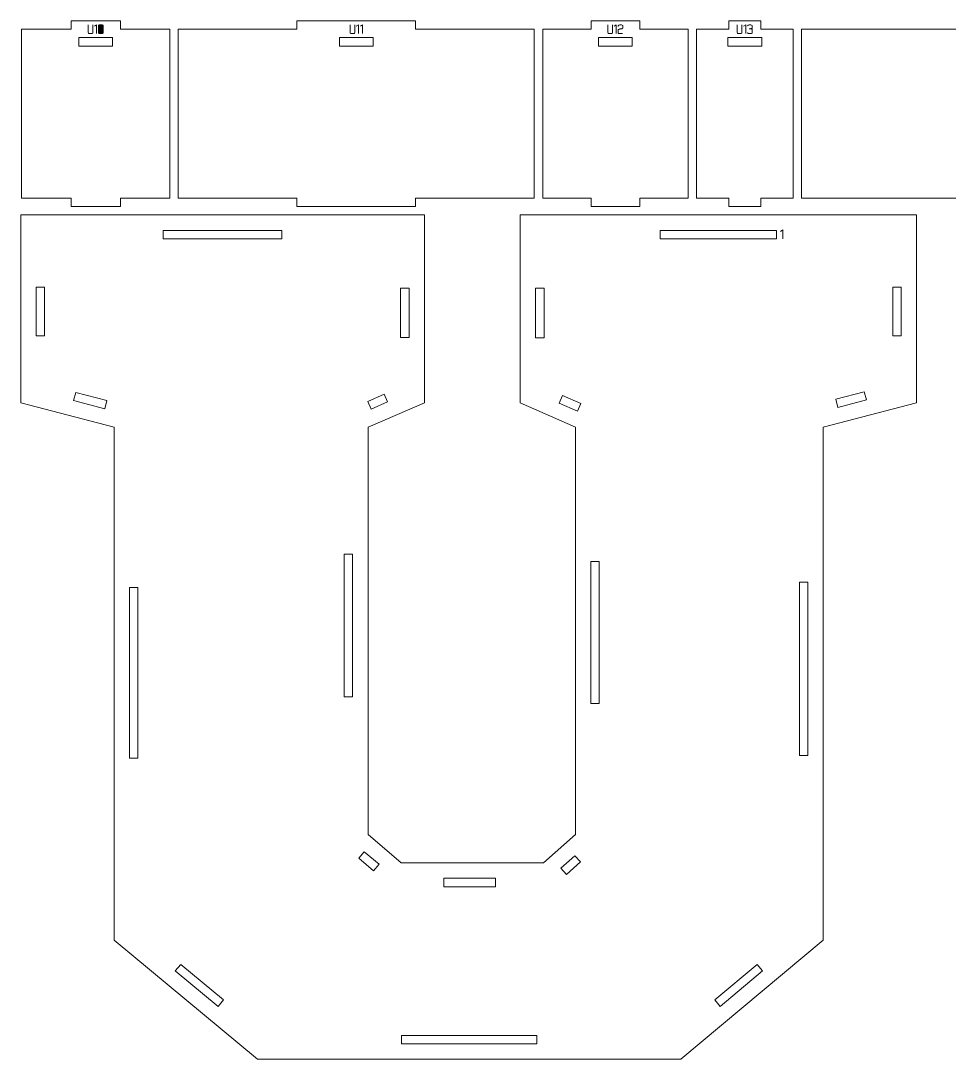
# Model space of a CAD drawing. Header units: centimetres. Extents: x -250 to 250, y -508 to 508.
# Drawn here: x 77.41 to 110.4, y -172.11 to -135.21 of the extents above; entities that cross this region are included whole.
import ezdxf

# ---------------------------------------------------------------- set-up
doc = ezdxf.new("R2010")
doc.units = ezdxf.units.CM
doc.header["$MEASUREMENT"] = 0
doc.layers.add('Capa 1', color=7, linetype='Continuous')

msp = doc.modelspace()

# ---------------------------------------------------------------- hatches: boundary and pattern name
at = {"layer": 'Capa 1', "true_color": 0x3e4095}
h = msp.add_hatch(color=175, dxfattribs=at)
edge = h.paths.add_edge_path()
edge.add_spline(control_points=[(79.9761, -135.62762), (79.9761, -135.6374), (79.96823, -135.64573), (79.95248, -135.65261), (79.93674, -135.65949), (79.91709, -135.66293), (79.89355, -135.66293), (79.87001, -135.66293), (79.85036, -135.65949), (79.83462, -135.65261), (79.81887, -135.64573), (79.811, -135.6374), (79.811, -135.62762), (79.811, -135.62762), (79.811, -135.34786), (79.811, -135.34786), (79.811, -135.34786), (79.811, -135.62762), (79.811, -135.62762), (79.811, -135.6374), (79.81887, -135.64573), (79.83462, -135.65261), (79.85036, -135.65949), (79.87001, -135.66293), (79.89355, -135.66293), (79.91709, -135.66293), (79.93674, -135.65949), (79.95248, -135.65261), (79.96823, -135.64573), (79.9761, -135.6374), (79.9761, -135.62762), (79.9761, -135.62762), (79.9761, -135.34786), (79.9761, -135.34786), (79.9761, -135.34786), (79.9761, -135.62762), (79.9761, -135.62762)], knot_values=[0, 0, 0, 0, 0.08333333, 0.08333333, 0.08333333, 0.16666667, 0.16666667, 0.16666667, 0.25, 0.25, 0.25, 0.33333333, 0.33333333, 0.33333333, 0.41666667, 0.41666667, 0.41666667, 0.5, 0.5, 0.5, 0.58333333, 0.58333333, 0.58333333, 0.66666667, 0.66666667, 0.66666667, 0.75, 0.75, 0.75, 0.83333333, 0.83333333, 0.83333333, 0.91666667, 0.91666667, 0.91666667, 1, 1, 1, 1], degree=3, periodic=1)
h = msp.add_hatch(color=175, dxfattribs=at)
edge = h.paths.add_edge_path()
edge.add_spline(control_points=[(80.10726, -135.34603), (80.10726, -135.34603), (80.03113, -135.39877), (80.03113, -135.39877), (80.03113, -135.39877), (80.10726, -135.34603), (80.10726, -135.34603), (80.10726, -135.34603), (80.10726, -135.66293), (80.10726, -135.66293), (80.10726, -135.66293), (80.10726, -135.34603), (80.10726, -135.34603)], knot_values=[0, 0, 0, 0, 0.25, 0.25, 0.25, 0.5, 0.5, 0.5, 0.75, 0.75, 0.75, 1, 1, 1, 1], degree=3, periodic=1)
h = msp.add_hatch(color=175, dxfattribs=at)
edge = h.paths.add_edge_path()
edge.add_spline(control_points=[(80.17789, -135.63908), (80.17789, -135.64887), (80.18576, -135.65529), (80.20151, -135.65834), (80.21725, -135.6614), (80.2369, -135.66293), (80.26044, -135.66293), (80.28398, -135.66293), (80.30363, -135.6614), (80.31937, -135.65834), (80.33512, -135.65529), (80.34299, -135.64887), (80.34299, -135.63908), (80.34299, -135.63908), (80.34299, -135.3708), (80.34299, -135.3708), (80.34299, -135.36101), (80.33512, -135.35451), (80.31937, -135.3513), (80.30363, -135.34809), (80.28398, -135.34649), (80.26044, -135.34649), (80.2369, -135.34649), (80.21725, -135.34809), (80.20151, -135.3513), (80.18576, -135.35451), (80.17789, -135.36101), (80.17789, -135.3708), (80.17789, -135.3708), (80.17789, -135.63908), (80.17789, -135.63908)], knot_values=[0, 0, 0, 0, 0.1, 0.1, 0.1, 0.2, 0.2, 0.2, 0.3, 0.3, 0.3, 0.4, 0.4, 0.4, 0.5, 0.5, 0.5, 0.6, 0.6, 0.6, 0.7, 0.7, 0.7, 0.8, 0.8, 0.8, 0.9, 0.9, 0.9, 1, 1, 1, 1], degree=3, periodic=1)
h = msp.add_hatch(color=175, dxfattribs=at)
edge = h.paths.add_edge_path()
edge.add_spline(control_points=[(80.34299, -135.63908), (80.34299, -135.64887), (80.33512, -135.65529), (80.31937, -135.65834), (80.30363, -135.6614), (80.28398, -135.66293), (80.26044, -135.66293), (80.2369, -135.66293), (80.21725, -135.6614), (80.20151, -135.65834), (80.18576, -135.65529), (80.17789, -135.64887), (80.17789, -135.63908), (80.17789, -135.63908), (80.17789, -135.3708), (80.17789, -135.3708), (80.17789, -135.36101), (80.18576, -135.35451), (80.20151, -135.3513), (80.21725, -135.34809), (80.2369, -135.34649), (80.26044, -135.34649), (80.28398, -135.34649), (80.30363, -135.34809), (80.31937, -135.3513), (80.33512, -135.35451), (80.34299, -135.36101), (80.34299, -135.3708), (80.34299, -135.3708), (80.34299, -135.63908), (80.34299, -135.63908)], knot_values=[0, 0, 0, 0, 0.1, 0.1, 0.1, 0.2, 0.2, 0.2, 0.3, 0.3, 0.3, 0.4, 0.4, 0.4, 0.5, 0.5, 0.5, 0.6, 0.6, 0.6, 0.7, 0.7, 0.7, 0.8, 0.8, 0.8, 0.9, 0.9, 0.9, 1, 1, 1, 1], degree=3, periodic=1)
h = msp.add_hatch(color=175, dxfattribs=at)
edge = h.paths.add_edge_path()
edge.add_spline(control_points=[(89.27832, -135.62762), (89.27832, -135.6374), (89.27045, -135.64573), (89.2547, -135.65261), (89.23896, -135.65949), (89.21931, -135.66293), (89.19577, -135.66293), (89.17223, -135.66293), (89.15258, -135.65949), (89.13684, -135.65261), (89.12109, -135.64573), (89.11322, -135.6374), (89.11322, -135.62762), (89.11322, -135.62762), (89.11322, -135.34786), (89.11322, -135.34786), (89.11322, -135.34786), (89.11322, -135.62762), (89.11322, -135.62762), (89.11322, -135.6374), (89.12109, -135.64573), (89.13684, -135.65261), (89.15258, -135.65949), (89.17223, -135.66293), (89.19577, -135.66293), (89.21931, -135.66293), (89.23896, -135.65949), (89.2547, -135.65261), (89.27045, -135.64573), (89.27832, -135.6374), (89.27832, -135.62762), (89.27832, -135.62762), (89.27832, -135.34786), (89.27832, -135.34786), (89.27832, -135.34786), (89.27832, -135.62762), (89.27832, -135.62762)], knot_values=[0, 0, 0, 0, 0.08333333, 0.08333333, 0.08333333, 0.16666667, 0.16666667, 0.16666667, 0.25, 0.25, 0.25, 0.33333333, 0.33333333, 0.33333333, 0.41666667, 0.41666667, 0.41666667, 0.5, 0.5, 0.5, 0.58333333, 0.58333333, 0.58333333, 0.66666667, 0.66666667, 0.66666667, 0.75, 0.75, 0.75, 0.83333333, 0.83333333, 0.83333333, 0.91666667, 0.91666667, 0.91666667, 1, 1, 1, 1], degree=3, periodic=1)
h = msp.add_hatch(color=175, dxfattribs=at)
edge = h.paths.add_edge_path()
edge.add_spline(control_points=[(89.40948, -135.34603), (89.40948, -135.34603), (89.33335, -135.39877), (89.33335, -135.39877), (89.33335, -135.39877), (89.40948, -135.34603), (89.40948, -135.34603), (89.40948, -135.34603), (89.40948, -135.66293), (89.40948, -135.66293), (89.40948, -135.66293), (89.40948, -135.34603), (89.40948, -135.34603)], knot_values=[0, 0, 0, 0, 0.25, 0.25, 0.25, 0.5, 0.5, 0.5, 0.75, 0.75, 0.75, 1, 1, 1, 1], degree=3, periodic=1)
h = msp.add_hatch(color=175, dxfattribs=at)
edge = h.paths.add_edge_path()
edge.add_spline(control_points=[(89.55624, -135.34603), (89.55624, -135.34603), (89.48011, -135.39877), (89.48011, -135.39877), (89.48011, -135.39877), (89.55624, -135.34603), (89.55624, -135.34603), (89.55624, -135.34603), (89.55624, -135.66293), (89.55624, -135.66293), (89.55624, -135.66293), (89.55624, -135.34603), (89.55624, -135.34603)], knot_values=[0, 0, 0, 0, 0.25, 0.25, 0.25, 0.5, 0.5, 0.5, 0.75, 0.75, 0.75, 1, 1, 1, 1], degree=3, periodic=1)
h = msp.add_hatch(color=175, dxfattribs=at)
edge = h.paths.add_edge_path()
edge.add_spline(control_points=[(98.44268, -135.62762), (98.44268, -135.6374), (98.43481, -135.64573), (98.41906, -135.65261), (98.40332, -135.65949), (98.38367, -135.66293), (98.36013, -135.66293), (98.33659, -135.66293), (98.31694, -135.65949), (98.3012, -135.65261), (98.28545, -135.64573), (98.27758, -135.6374), (98.27758, -135.62762), (98.27758, -135.62762), (98.27758, -135.34786), (98.27758, -135.34786), (98.27758, -135.34786), (98.27758, -135.62762), (98.27758, -135.62762), (98.27758, -135.6374), (98.28545, -135.64573), (98.3012, -135.65261), (98.31694, -135.65949), (98.33659, -135.66293), (98.36013, -135.66293), (98.38367, -135.66293), (98.40332, -135.65949), (98.41906, -135.65261), (98.43481, -135.64573), (98.44268, -135.6374), (98.44268, -135.62762), (98.44268, -135.62762), (98.44268, -135.34786), (98.44268, -135.34786), (98.44268, -135.34786), (98.44268, -135.62762), (98.44268, -135.62762)], knot_values=[0, 0, 0, 0, 0.08333333, 0.08333333, 0.08333333, 0.16666667, 0.16666667, 0.16666667, 0.25, 0.25, 0.25, 0.33333333, 0.33333333, 0.33333333, 0.41666667, 0.41666667, 0.41666667, 0.5, 0.5, 0.5, 0.58333333, 0.58333333, 0.58333333, 0.66666667, 0.66666667, 0.66666667, 0.75, 0.75, 0.75, 0.83333333, 0.83333333, 0.83333333, 0.91666667, 0.91666667, 0.91666667, 1, 1, 1, 1], degree=3, periodic=1)
h = msp.add_hatch(color=175, dxfattribs=at)
edge = h.paths.add_edge_path()
edge.add_spline(control_points=[(98.57384, -135.34603), (98.57384, -135.34603), (98.49771, -135.39877), (98.49771, -135.39877), (98.49771, -135.39877), (98.57384, -135.34603), (98.57384, -135.34603), (98.57384, -135.34603), (98.57384, -135.66293), (98.57384, -135.66293), (98.57384, -135.66293), (98.57384, -135.34603), (98.57384, -135.34603)], knot_values=[0, 0, 0, 0, 0.25, 0.25, 0.25, 0.5, 0.5, 0.5, 0.75, 0.75, 0.75, 1, 1, 1, 1], degree=3, periodic=1)
h = msp.add_hatch(color=175, dxfattribs=at)
edge = h.paths.add_edge_path()
edge.add_spline(control_points=[(98.64401, -135.66293), (98.64401, -135.66293), (98.64401, -135.53039), (98.64401, -135.53039), (98.64493, -135.51847), (98.65578, -135.5093), (98.67657, -135.50288), (98.68513, -135.50226), (98.69331, -135.50127), (98.70111, -135.49989), (98.7089, -135.49852), (98.71678, -135.49707), (98.72473, -135.49554), (98.7394, -135.49309), (98.75064, -135.4911), (98.75843, -135.48958), (98.76623, -135.48805), (98.7738, -135.48606), (98.78114, -135.48361), (98.80009, -135.47658), (98.80957, -135.46756), (98.80957, -135.45656), (98.80957, -135.45656), (98.80957, -135.3818), (98.80957, -135.3818), (98.80957, -135.37202), (98.8017, -135.36369), (98.78595, -135.35681), (98.77021, -135.34993), (98.75056, -135.34649), (98.72702, -135.34649), (98.70348, -135.34649), (98.68383, -135.34993), (98.66809, -135.35681), (98.65234, -135.36369), (98.64447, -135.37202), (98.64447, -135.3818), (98.64447, -135.3818), (98.64447, -135.40427), (98.64447, -135.40427), (98.64447, -135.40427), (98.64447, -135.3818), (98.64447, -135.3818), (98.64447, -135.37202), (98.65234, -135.36369), (98.66809, -135.35681), (98.68383, -135.34993), (98.70348, -135.34649), (98.72702, -135.34649), (98.75056, -135.34649), (98.77021, -135.34993), (98.78595, -135.35681), (98.8017, -135.36369), (98.80957, -135.37202), (98.80957, -135.3818), (98.80957, -135.3818), (98.80957, -135.45656), (98.80957, -135.45656), (98.80957, -135.46756), (98.80009, -135.47658), (98.78114, -135.48361), (98.7738, -135.48606), (98.76623, -135.48805), (98.75843, -135.48958), (98.75064, -135.4911), (98.7394, -135.49309), (98.72473, -135.49554), (98.71678, -135.49707), (98.7089, -135.49852), (98.70111, -135.49989), (98.69331, -135.50127), (98.68513, -135.50226), (98.67657, -135.50288), (98.65578, -135.5093), (98.64493, -135.51847), (98.64401, -135.53039), (98.64401, -135.53039), (98.64401, -135.66293), (98.64401, -135.66293), (98.64401, -135.66293), (98.80086, -135.66293), (98.80086, -135.66293), (98.80086, -135.66293), (98.64401, -135.66293), (98.64401, -135.66293)], knot_values=[0, 0, 0, 0, 0.03571429, 0.03571429, 0.03571429, 0.07142857, 0.07142857, 0.07142857, 0.10714286, 0.10714286, 0.10714286, 0.14285714, 0.14285714, 0.14285714, 0.17857143, 0.17857143, 0.17857143, 0.21428571, 0.21428571, 0.21428571, 0.25, 0.25, 0.25, 0.28571429, 0.28571429, 0.28571429, 0.32142857, 0.32142857, 0.32142857, 0.35714286, 0.35714286, 0.35714286, 0.39285714, 0.39285714, 0.39285714, 0.42857143, 0.42857143, 0.42857143, 0.46428571, 0.46428571, 0.46428571, 0.5, 0.5, 0.5, 0.53571429, 0.53571429, 0.53571429, 0.57142857, 0.57142857, 0.57142857, 0.60714286, 0.60714286, 0.60714286, 0.64285714, 0.64285714, 0.64285714, 0.67857143, 0.67857143, 0.67857143, 0.71428571, 0.71428571, 0.71428571, 0.75, 0.75, 0.75, 0.78571429, 0.78571429, 0.78571429, 0.82142857, 0.82142857, 0.82142857, 0.85714286, 0.85714286, 0.85714286, 0.89285714, 0.89285714, 0.89285714, 0.92857143, 0.92857143, 0.92857143, 0.96428571, 0.96428571, 0.96428571, 1, 1, 1, 1], degree=3, periodic=1)
h = msp.add_hatch(color=175, dxfattribs=at)
edge = h.paths.add_edge_path()
edge.add_spline(control_points=[(103.04049, -135.62762), (103.04049, -135.6374), (103.03262, -135.64573), (103.01687, -135.65261), (103.00113, -135.65949), (102.98148, -135.66293), (102.95794, -135.66293), (102.9344, -135.66293), (102.91475, -135.65949), (102.89901, -135.65261), (102.88326, -135.64573), (102.87539, -135.6374), (102.87539, -135.62762), (102.87539, -135.62762), (102.87539, -135.34786), (102.87539, -135.34786), (102.87539, -135.34786), (102.87539, -135.62762), (102.87539, -135.62762), (102.87539, -135.6374), (102.88326, -135.64573), (102.89901, -135.65261), (102.91475, -135.65949), (102.9344, -135.66293), (102.95794, -135.66293), (102.98148, -135.66293), (103.00113, -135.65949), (103.01687, -135.65261), (103.03262, -135.64573), (103.04049, -135.6374), (103.04049, -135.62762), (103.04049, -135.62762), (103.04049, -135.34786), (103.04049, -135.34786), (103.04049, -135.34786), (103.04049, -135.62762), (103.04049, -135.62762)], knot_values=[0, 0, 0, 0, 0.08333333, 0.08333333, 0.08333333, 0.16666667, 0.16666667, 0.16666667, 0.25, 0.25, 0.25, 0.33333333, 0.33333333, 0.33333333, 0.41666667, 0.41666667, 0.41666667, 0.5, 0.5, 0.5, 0.58333333, 0.58333333, 0.58333333, 0.66666667, 0.66666667, 0.66666667, 0.75, 0.75, 0.75, 0.83333333, 0.83333333, 0.83333333, 0.91666667, 0.91666667, 0.91666667, 1, 1, 1, 1], degree=3, periodic=1)
h = msp.add_hatch(color=175, dxfattribs=at)
edge = h.paths.add_edge_path()
edge.add_spline(control_points=[(103.17165, -135.34603), (103.17165, -135.34603), (103.09552, -135.39877), (103.09552, -135.39877), (103.09552, -135.39877), (103.17165, -135.34603), (103.17165, -135.34603), (103.17165, -135.34603), (103.17165, -135.66293), (103.17165, -135.66293), (103.17165, -135.66293), (103.17165, -135.34603), (103.17165, -135.34603)], knot_values=[0, 0, 0, 0, 0.25, 0.25, 0.25, 0.5, 0.5, 0.5, 0.75, 0.75, 0.75, 1, 1, 1, 1], degree=3, periodic=1)
h = msp.add_hatch(color=175, dxfattribs=at)
edge = h.paths.add_edge_path()
edge.add_spline(control_points=[(103.32483, -135.66293), (103.30129, -135.66293), (103.28164, -135.65949), (103.2659, -135.65261), (103.25015, -135.64573), (103.24228, -135.6374), (103.24228, -135.62762), (103.24228, -135.6374), (103.25015, -135.64573), (103.2659, -135.65261), (103.28164, -135.65949), (103.30129, -135.66293), (103.32483, -135.66293), (103.34837, -135.66293), (103.36802, -135.65949), (103.38376, -135.65261), (103.39951, -135.64573), (103.40738, -135.6374), (103.40738, -135.62762), (103.40738, -135.62762), (103.40738, -135.52443), (103.40738, -135.52443), (103.40738, -135.51617), (103.40172, -135.50899), (103.39041, -135.50288), (103.3791, -135.49676), (103.34593, -135.49263), (103.29089, -135.49049), (103.34562, -135.48713), (103.37849, -135.48315), (103.38949, -135.47857), (103.4005, -135.47398), (103.40646, -135.46649), (103.40738, -135.4561), (103.40738, -135.4561), (103.40738, -135.3818), (103.40738, -135.3818), (103.40738, -135.37202), (103.39951, -135.36369), (103.38376, -135.35681), (103.36802, -135.34993), (103.34837, -135.34649), (103.32483, -135.34649), (103.30129, -135.34649), (103.28164, -135.34993), (103.2659, -135.35681), (103.25015, -135.36369), (103.24228, -135.37202), (103.24228, -135.3818), (103.24228, -135.37202), (103.25015, -135.36369), (103.2659, -135.35681), (103.28164, -135.34993), (103.30129, -135.34649), (103.32483, -135.34649), (103.34837, -135.34649), (103.36802, -135.34993), (103.38376, -135.35681), (103.39951, -135.36369), (103.40738, -135.37202), (103.40738, -135.3818), (103.40738, -135.3818), (103.40738, -135.4561), (103.40738, -135.4561), (103.40646, -135.46649), (103.4005, -135.47398), (103.38949, -135.47857), (103.37849, -135.48315), (103.34562, -135.48713), (103.29089, -135.49049), (103.34593, -135.49263), (103.3791, -135.49676), (103.39041, -135.50288), (103.40172, -135.50899), (103.40738, -135.51617), (103.40738, -135.52443), (103.40738, -135.52443), (103.40738, -135.62762), (103.40738, -135.62762), (103.40738, -135.6374), (103.39951, -135.64573), (103.38376, -135.65261), (103.36802, -135.65949), (103.34837, -135.66293), (103.32483, -135.66293)], knot_values=[0, 0, 0, 0, 0.03571429, 0.03571429, 0.03571429, 0.07142857, 0.07142857, 0.07142857, 0.10714286, 0.10714286, 0.10714286, 0.14285714, 0.14285714, 0.14285714, 0.17857143, 0.17857143, 0.17857143, 0.21428571, 0.21428571, 0.21428571, 0.25, 0.25, 0.25, 0.28571429, 0.28571429, 0.28571429, 0.32142857, 0.32142857, 0.32142857, 0.35714286, 0.35714286, 0.35714286, 0.39285714, 0.39285714, 0.39285714, 0.42857143, 0.42857143, 0.42857143, 0.46428571, 0.46428571, 0.46428571, 0.5, 0.5, 0.5, 0.53571429, 0.53571429, 0.53571429, 0.57142857, 0.57142857, 0.57142857, 0.60714286, 0.60714286, 0.60714286, 0.64285714, 0.64285714, 0.64285714, 0.67857143, 0.67857143, 0.67857143, 0.71428571, 0.71428571, 0.71428571, 0.75, 0.75, 0.75, 0.78571429, 0.78571429, 0.78571429, 0.82142857, 0.82142857, 0.82142857, 0.85714286, 0.85714286, 0.85714286, 0.89285714, 0.89285714, 0.89285714, 0.92857143, 0.92857143, 0.92857143, 0.96428571, 0.96428571, 0.96428571, 1, 1, 1, 1], degree=3, periodic=1)
h = msp.add_hatch(color=175, dxfattribs=at)
edge = h.paths.add_edge_path()
edge.add_spline(control_points=[(104.48705, -142.63736), (104.48705, -142.63736), (104.41092, -142.6901), (104.41092, -142.6901), (104.41092, -142.6901), (104.48705, -142.63736), (104.48705, -142.63736), (104.48705, -142.63736), (104.48705, -142.95426), (104.48705, -142.95426), (104.48705, -142.95426), (104.48705, -142.63736), (104.48705, -142.63736)], knot_values=[0, 0, 0, 0, 0.25, 0.25, 0.25, 0.5, 0.5, 0.5, 0.75, 0.75, 0.75, 1, 1, 1, 1], degree=3, periodic=1)

# ---------------------------------------------------------------- linework, layer by layer
at = {"layer": 'Capa 1', "color": 240, "lineweight": 20}
for points, knots in [([(77.44368, -135.50573), (77.44368, -135.50573), (77.44368, -141.50573), (77.44368, -141.50573), (77.44368, -141.50573), (79.19922, -141.50573), (79.19922, -141.50573), (79.19922, -141.50573), (79.19922, -141.80573), (79.19922, -141.80573), (79.19922, -141.80573), (80.95476, -141.80573), (80.95476, -141.80573), (80.95476, -141.80573), (80.95476, -141.50573), (80.95476, -141.50573), (80.95476, -141.50573), (82.71031, -141.50573), (82.71031, -141.50573), (82.71031, -141.50573), (82.71031, -135.50573), (82.71031, -135.50573), (82.71031, -135.50573), (80.95476, -135.50573), (80.95476, -135.50573), (80.95476, -135.50573), (80.95476, -135.20573), (80.95476, -135.20573), (80.95476, -135.20573), (79.19922, -135.20573), (79.19922, -135.20573), (79.19922, -135.20573), (79.19922, -135.50573), (79.19922, -135.50573), (79.19922, -135.50573), (77.44368, -135.50573), (77.44368, -135.50573)], [0, 0, 0, 0, 0.08333333, 0.08333333, 0.08333333, 0.16666667, 0.16666667, 0.16666667, 0.25, 0.25, 0.25, 0.33333333, 0.33333333, 0.33333333, 0.41666667, 0.41666667, 0.41666667, 0.5, 0.5, 0.5, 0.58333333, 0.58333333, 0.58333333, 0.66666667, 0.66666667, 0.66666667, 0.75, 0.75, 0.75, 0.83333333, 0.83333333, 0.83333333, 0.91666667, 0.91666667, 0.91666667, 1, 1, 1, 1]), ([(83.01031, -135.50573), (83.01031, -135.50573), (83.01031, -141.50573), (83.01031, -141.50573), (83.01031, -141.50573), (87.22659, -141.50573), (87.22659, -141.50573), (87.22659, -141.50573), (87.22659, -141.80573), (87.22659, -141.80573), (87.22659, -141.80573), (91.44287, -141.80573), (91.44287, -141.80573), (91.44287, -141.80573), (91.44287, -141.50573), (91.44287, -141.50573), (91.44287, -141.50573), (95.65915, -141.50573), (95.65915, -141.50573), (95.65915, -141.50573), (95.65915, -135.50573), (95.65915, -135.50573), (95.65915, -135.50573), (91.44287, -135.50573), (91.44287, -135.50573), (91.44287, -135.50573), (91.44287, -135.20573), (91.44287, -135.20573), (91.44287, -135.20573), (87.22659, -135.20573), (87.22659, -135.20573), (87.22659, -135.20573), (87.22659, -135.50573), (87.22659, -135.50573), (87.22659, -135.50573), (83.01031, -135.50573), (83.01031, -135.50573)], [0, 0, 0, 0, 0.08333333, 0.08333333, 0.08333333, 0.16666667, 0.16666667, 0.16666667, 0.25, 0.25, 0.25, 0.33333333, 0.33333333, 0.33333333, 0.41666667, 0.41666667, 0.41666667, 0.5, 0.5, 0.5, 0.58333333, 0.58333333, 0.58333333, 0.66666667, 0.66666667, 0.66666667, 0.75, 0.75, 0.75, 0.83333333, 0.83333333, 0.83333333, 0.91666667, 0.91666667, 0.91666667, 1, 1, 1, 1]), ([(95.95915, -135.50573), (95.95915, -135.50573), (95.95915, -141.50573), (95.95915, -141.50573), (95.95915, -141.50573), (97.6821, -141.50573), (97.6821, -141.50573), (97.6821, -141.50573), (97.6821, -141.80573), (97.6821, -141.80573), (97.6821, -141.80573), (99.40505, -141.80573), (99.40505, -141.80573), (99.40505, -141.80573), (99.40505, -141.50573), (99.40505, -141.50573), (99.40505, -141.50573), (101.128, -141.50573), (101.128, -141.50573), (101.128, -141.50573), (101.128, -135.50573), (101.128, -135.50573), (101.128, -135.50573), (99.40505, -135.50573), (99.40505, -135.50573), (99.40505, -135.50573), (99.40505, -135.20573), (99.40505, -135.20573), (99.40505, -135.20573), (97.6821, -135.20573), (97.6821, -135.20573), (97.6821, -135.20573), (97.6821, -135.50573), (97.6821, -135.50573), (97.6821, -135.50573), (95.95915, -135.50573), (95.95915, -135.50573)], [0, 0, 0, 0, 0.08333333, 0.08333333, 0.08333333, 0.16666667, 0.16666667, 0.16666667, 0.25, 0.25, 0.25, 0.33333333, 0.33333333, 0.33333333, 0.41666667, 0.41666667, 0.41666667, 0.5, 0.5, 0.5, 0.58333333, 0.58333333, 0.58333333, 0.66666667, 0.66666667, 0.66666667, 0.75, 0.75, 0.75, 0.83333333, 0.83333333, 0.83333333, 0.91666667, 0.91666667, 0.91666667, 1, 1, 1, 1]), ([(101.428, -135.50573), (101.428, -135.50573), (101.428, -141.50573), (101.428, -141.50573), (101.428, -141.50573), (102.57025, -141.50573), (102.57025, -141.50573), (102.57025, -141.50573), (102.57025, -141.80573), (102.57025, -141.80573), (102.57025, -141.80573), (103.71251, -141.80573), (103.71251, -141.80573), (103.71251, -141.80573), (103.71251, -141.50573), (103.71251, -141.50573), (103.71251, -141.50573), (104.85477, -141.50573), (104.85477, -141.50573), (104.85477, -141.50573), (104.85477, -135.50573), (104.85477, -135.50573), (104.85477, -135.50573), (103.71251, -135.50573), (103.71251, -135.50573), (103.71251, -135.50573), (103.71251, -135.20573), (103.71251, -135.20573), (103.71251, -135.20573), (102.57025, -135.20573), (102.57025, -135.20573), (102.57025, -135.20573), (102.57025, -135.50573), (102.57025, -135.50573), (102.57025, -135.50573), (101.428, -135.50573), (101.428, -135.50573)], [0, 0, 0, 0, 0.08333333, 0.08333333, 0.08333333, 0.16666667, 0.16666667, 0.16666667, 0.25, 0.25, 0.25, 0.33333333, 0.33333333, 0.33333333, 0.41666667, 0.41666667, 0.41666667, 0.5, 0.5, 0.5, 0.58333333, 0.58333333, 0.58333333, 0.66666667, 0.66666667, 0.66666667, 0.75, 0.75, 0.75, 0.83333333, 0.83333333, 0.83333333, 0.91666667, 0.91666667, 0.91666667, 1, 1, 1, 1]), ([(105.15477, -135.50573), (105.15477, -135.50573), (105.15477, -141.50573), (105.15477, -141.50573), (105.15477, -141.50573), (111.21876, -141.50573), (111.21876, -141.50573), (111.21876, -141.50573), (111.21876, -141.80573), (111.21876, -141.80573), (111.21876, -141.80573), (117.28275, -141.80573), (117.28275, -141.80573), (117.28275, -141.80573), (117.28275, -141.50573), (117.28275, -141.50573), (117.28275, -141.50573), (123.34674, -141.50573), (123.34674, -141.50573), (123.34674, -141.50573), (123.34674, -135.50573), (123.34674, -135.50573), (123.34674, -135.50573), (117.28275, -135.50573), (117.28275, -135.50573), (117.28275, -135.50573), (117.28275, -135.20573), (117.28275, -135.20573), (117.28275, -135.20573), (111.21876, -135.20573), (111.21876, -135.20573), (111.21876, -135.20573), (111.21876, -135.50573), (111.21876, -135.50573), (111.21876, -135.50573), (105.15477, -135.50573), (105.15477, -135.50573)], [0, 0, 0, 0, 0.08333333, 0.08333333, 0.08333333, 0.16666667, 0.16666667, 0.16666667, 0.25, 0.25, 0.25, 0.33333333, 0.33333333, 0.33333333, 0.41666667, 0.41666667, 0.41666667, 0.5, 0.5, 0.5, 0.58333333, 0.58333333, 0.58333333, 0.66666667, 0.66666667, 0.66666667, 0.75, 0.75, 0.75, 0.83333333, 0.83333333, 0.83333333, 0.91666667, 0.91666667, 0.91666667, 1, 1, 1, 1]), ([(79.477, -136.106), (79.477, -136.106), (80.677, -136.106), (80.677, -136.106), (80.677, -136.106), (80.677, -135.806), (80.677, -135.806), (80.677, -135.806), (79.477, -135.806), (79.477, -135.806), (79.477, -135.806), (79.477, -136.106), (79.477, -136.106)], [0, 0, 0, 0, 0.25, 0.25, 0.25, 0.5, 0.5, 0.5, 0.75, 0.75, 0.75, 1, 1, 1, 1]), ([(88.73473, -136.106), (88.73473, -136.106), (89.93473, -136.106), (89.93473, -136.106), (89.93473, -136.106), (89.93473, -135.806), (89.93473, -135.806), (89.93473, -135.806), (88.73473, -135.806), (88.73473, -135.806), (88.73473, -135.806), (88.73473, -136.106), (88.73473, -136.106)], [0, 0, 0, 0, 0.25, 0.25, 0.25, 0.5, 0.5, 0.5, 0.75, 0.75, 0.75, 1, 1, 1, 1]), ([(97.94358, -136.106), (97.94358, -136.106), (99.14358, -136.106), (99.14358, -136.106), (99.14358, -136.106), (99.14358, -135.806), (99.14358, -135.806), (99.14358, -135.806), (97.94358, -135.806), (97.94358, -135.806), (97.94358, -135.806), (97.94358, -136.106), (97.94358, -136.106)], [0, 0, 0, 0, 0.25, 0.25, 0.25, 0.5, 0.5, 0.5, 0.75, 0.75, 0.75, 1, 1, 1, 1]), ([(102.54139, -136.106), (102.54139, -136.106), (103.74139, -136.106), (103.74139, -136.106), (103.74139, -136.106), (103.74139, -135.806), (103.74139, -135.806), (103.74139, -135.806), (102.54139, -135.806), (102.54139, -135.806), (102.54139, -135.806), (102.54139, -136.106), (102.54139, -136.106)], [0, 0, 0, 0, 0.25, 0.25, 0.25, 0.5, 0.5, 0.5, 0.75, 0.75, 0.75, 1, 1, 1, 1])]:
    msp.add_open_spline(points, degree=3, knots=knots, dxfattribs=at)
at = {"layer": 'Capa 1', "color": 114, "lineweight": 9}
for points, knots in [([(79.9761, -135.62762), (79.9761, -135.6374), (79.96823, -135.64573), (79.95248, -135.65261), (79.93674, -135.65949), (79.91709, -135.66293), (79.89355, -135.66293), (79.87001, -135.66293), (79.85036, -135.65949), (79.83462, -135.65261), (79.81887, -135.64573), (79.811, -135.6374), (79.811, -135.62762), (79.811, -135.62762), (79.811, -135.34786), (79.811, -135.34786), (79.811, -135.34786), (79.811, -135.62762), (79.811, -135.62762), (79.811, -135.6374), (79.81887, -135.64573), (79.83462, -135.65261), (79.85036, -135.65949), (79.87001, -135.66293), (79.89355, -135.66293), (79.91709, -135.66293), (79.93674, -135.65949), (79.95248, -135.65261), (79.96823, -135.64573), (79.9761, -135.6374), (79.9761, -135.62762), (79.9761, -135.62762), (79.9761, -135.34786), (79.9761, -135.34786), (79.9761, -135.34786), (79.9761, -135.62762), (79.9761, -135.62762)], [0, 0, 0, 0, 0.08333333, 0.08333333, 0.08333333, 0.16666667, 0.16666667, 0.16666667, 0.25, 0.25, 0.25, 0.33333333, 0.33333333, 0.33333333, 0.41666667, 0.41666667, 0.41666667, 0.5, 0.5, 0.5, 0.58333333, 0.58333333, 0.58333333, 0.66666667, 0.66666667, 0.66666667, 0.75, 0.75, 0.75, 0.83333333, 0.83333333, 0.83333333, 0.91666667, 0.91666667, 0.91666667, 1, 1, 1, 1]), ([(80.10726, -135.34603), (80.10726, -135.34603), (80.03113, -135.39877), (80.03113, -135.39877), (80.03113, -135.39877), (80.10726, -135.34603), (80.10726, -135.34603), (80.10726, -135.34603), (80.10726, -135.66293), (80.10726, -135.66293), (80.10726, -135.66293), (80.10726, -135.34603), (80.10726, -135.34603)], [0, 0, 0, 0, 0.25, 0.25, 0.25, 0.5, 0.5, 0.5, 0.75, 0.75, 0.75, 1, 1, 1, 1]), ([(80.17789, -135.63908), (80.17789, -135.64887), (80.18576, -135.65529), (80.20151, -135.65834), (80.21725, -135.6614), (80.2369, -135.66293), (80.26044, -135.66293), (80.28398, -135.66293), (80.30363, -135.6614), (80.31937, -135.65834), (80.33512, -135.65529), (80.34299, -135.64887), (80.34299, -135.63908), (80.34299, -135.63908), (80.34299, -135.3708), (80.34299, -135.3708), (80.34299, -135.36101), (80.33512, -135.35451), (80.31937, -135.3513), (80.30363, -135.34809), (80.28398, -135.34649), (80.26044, -135.34649), (80.2369, -135.34649), (80.21725, -135.34809), (80.20151, -135.3513), (80.18576, -135.35451), (80.17789, -135.36101), (80.17789, -135.3708), (80.17789, -135.3708), (80.17789, -135.63908), (80.17789, -135.63908)], [0, 0, 0, 0, 0.1, 0.1, 0.1, 0.2, 0.2, 0.2, 0.3, 0.3, 0.3, 0.4, 0.4, 0.4, 0.5, 0.5, 0.5, 0.6, 0.6, 0.6, 0.7, 0.7, 0.7, 0.8, 0.8, 0.8, 0.9, 0.9, 0.9, 1, 1, 1, 1]), ([(80.34299, -135.63908), (80.34299, -135.64887), (80.33512, -135.65529), (80.31937, -135.65834), (80.30363, -135.6614), (80.28398, -135.66293), (80.26044, -135.66293), (80.2369, -135.66293), (80.21725, -135.6614), (80.20151, -135.65834), (80.18576, -135.65529), (80.17789, -135.64887), (80.17789, -135.63908), (80.17789, -135.63908), (80.17789, -135.3708), (80.17789, -135.3708), (80.17789, -135.36101), (80.18576, -135.35451), (80.20151, -135.3513), (80.21725, -135.34809), (80.2369, -135.34649), (80.26044, -135.34649), (80.28398, -135.34649), (80.30363, -135.34809), (80.31937, -135.3513), (80.33512, -135.35451), (80.34299, -135.36101), (80.34299, -135.3708), (80.34299, -135.3708), (80.34299, -135.63908), (80.34299, -135.63908)], [0, 0, 0, 0, 0.1, 0.1, 0.1, 0.2, 0.2, 0.2, 0.3, 0.3, 0.3, 0.4, 0.4, 0.4, 0.5, 0.5, 0.5, 0.6, 0.6, 0.6, 0.7, 0.7, 0.7, 0.8, 0.8, 0.8, 0.9, 0.9, 0.9, 1, 1, 1, 1]), ([(89.27832, -135.62762), (89.27832, -135.6374), (89.27045, -135.64573), (89.2547, -135.65261), (89.23896, -135.65949), (89.21931, -135.66293), (89.19577, -135.66293), (89.17223, -135.66293), (89.15258, -135.65949), (89.13684, -135.65261), (89.12109, -135.64573), (89.11322, -135.6374), (89.11322, -135.62762), (89.11322, -135.62762), (89.11322, -135.34786), (89.11322, -135.34786), (89.11322, -135.34786), (89.11322, -135.62762), (89.11322, -135.62762), (89.11322, -135.6374), (89.12109, -135.64573), (89.13684, -135.65261), (89.15258, -135.65949), (89.17223, -135.66293), (89.19577, -135.66293), (89.21931, -135.66293), (89.23896, -135.65949), (89.2547, -135.65261), (89.27045, -135.64573), (89.27832, -135.6374), (89.27832, -135.62762), (89.27832, -135.62762), (89.27832, -135.34786), (89.27832, -135.34786), (89.27832, -135.34786), (89.27832, -135.62762), (89.27832, -135.62762)], [0, 0, 0, 0, 0.08333333, 0.08333333, 0.08333333, 0.16666667, 0.16666667, 0.16666667, 0.25, 0.25, 0.25, 0.33333333, 0.33333333, 0.33333333, 0.41666667, 0.41666667, 0.41666667, 0.5, 0.5, 0.5, 0.58333333, 0.58333333, 0.58333333, 0.66666667, 0.66666667, 0.66666667, 0.75, 0.75, 0.75, 0.83333333, 0.83333333, 0.83333333, 0.91666667, 0.91666667, 0.91666667, 1, 1, 1, 1]), ([(89.40948, -135.34603), (89.40948, -135.34603), (89.33335, -135.39877), (89.33335, -135.39877), (89.33335, -135.39877), (89.40948, -135.34603), (89.40948, -135.34603), (89.40948, -135.34603), (89.40948, -135.66293), (89.40948, -135.66293), (89.40948, -135.66293), (89.40948, -135.34603), (89.40948, -135.34603)], [0, 0, 0, 0, 0.25, 0.25, 0.25, 0.5, 0.5, 0.5, 0.75, 0.75, 0.75, 1, 1, 1, 1]), ([(89.55624, -135.34603), (89.55624, -135.34603), (89.48011, -135.39877), (89.48011, -135.39877), (89.48011, -135.39877), (89.55624, -135.34603), (89.55624, -135.34603), (89.55624, -135.34603), (89.55624, -135.66293), (89.55624, -135.66293), (89.55624, -135.66293), (89.55624, -135.34603), (89.55624, -135.34603)], [0, 0, 0, 0, 0.25, 0.25, 0.25, 0.5, 0.5, 0.5, 0.75, 0.75, 0.75, 1, 1, 1, 1]), ([(98.44268, -135.62762), (98.44268, -135.6374), (98.43481, -135.64573), (98.41906, -135.65261), (98.40332, -135.65949), (98.38367, -135.66293), (98.36013, -135.66293), (98.33659, -135.66293), (98.31694, -135.65949), (98.3012, -135.65261), (98.28545, -135.64573), (98.27758, -135.6374), (98.27758, -135.62762), (98.27758, -135.62762), (98.27758, -135.34786), (98.27758, -135.34786), (98.27758, -135.34786), (98.27758, -135.62762), (98.27758, -135.62762), (98.27758, -135.6374), (98.28545, -135.64573), (98.3012, -135.65261), (98.31694, -135.65949), (98.33659, -135.66293), (98.36013, -135.66293), (98.38367, -135.66293), (98.40332, -135.65949), (98.41906, -135.65261), (98.43481, -135.64573), (98.44268, -135.6374), (98.44268, -135.62762), (98.44268, -135.62762), (98.44268, -135.34786), (98.44268, -135.34786), (98.44268, -135.34786), (98.44268, -135.62762), (98.44268, -135.62762)], [0, 0, 0, 0, 0.08333333, 0.08333333, 0.08333333, 0.16666667, 0.16666667, 0.16666667, 0.25, 0.25, 0.25, 0.33333333, 0.33333333, 0.33333333, 0.41666667, 0.41666667, 0.41666667, 0.5, 0.5, 0.5, 0.58333333, 0.58333333, 0.58333333, 0.66666667, 0.66666667, 0.66666667, 0.75, 0.75, 0.75, 0.83333333, 0.83333333, 0.83333333, 0.91666667, 0.91666667, 0.91666667, 1, 1, 1, 1]), ([(98.57384, -135.34603), (98.57384, -135.34603), (98.49771, -135.39877), (98.49771, -135.39877), (98.49771, -135.39877), (98.57384, -135.34603), (98.57384, -135.34603), (98.57384, -135.34603), (98.57384, -135.66293), (98.57384, -135.66293), (98.57384, -135.66293), (98.57384, -135.34603), (98.57384, -135.34603)], [0, 0, 0, 0, 0.25, 0.25, 0.25, 0.5, 0.5, 0.5, 0.75, 0.75, 0.75, 1, 1, 1, 1]), ([(98.64401, -135.66293), (98.64401, -135.66293), (98.64401, -135.53039), (98.64401, -135.53039), (98.64493, -135.51847), (98.65578, -135.5093), (98.67657, -135.50288), (98.68513, -135.50226), (98.69331, -135.50127), (98.70111, -135.49989), (98.7089, -135.49852), (98.71678, -135.49707), (98.72473, -135.49554), (98.7394, -135.49309), (98.75064, -135.4911), (98.75843, -135.48958), (98.76623, -135.48805), (98.7738, -135.48606), (98.78114, -135.48361), (98.80009, -135.47658), (98.80957, -135.46756), (98.80957, -135.45656), (98.80957, -135.45656), (98.80957, -135.3818), (98.80957, -135.3818), (98.80957, -135.37202), (98.8017, -135.36369), (98.78595, -135.35681), (98.77021, -135.34993), (98.75056, -135.34649), (98.72702, -135.34649), (98.70348, -135.34649), (98.68383, -135.34993), (98.66809, -135.35681), (98.65234, -135.36369), (98.64447, -135.37202), (98.64447, -135.3818), (98.64447, -135.3818), (98.64447, -135.40427), (98.64447, -135.40427), (98.64447, -135.40427), (98.64447, -135.3818), (98.64447, -135.3818), (98.64447, -135.37202), (98.65234, -135.36369), (98.66809, -135.35681), (98.68383, -135.34993), (98.70348, -135.34649), (98.72702, -135.34649), (98.75056, -135.34649), (98.77021, -135.34993), (98.78595, -135.35681), (98.8017, -135.36369), (98.80957, -135.37202), (98.80957, -135.3818), (98.80957, -135.3818), (98.80957, -135.45656), (98.80957, -135.45656), (98.80957, -135.46756), (98.80009, -135.47658), (98.78114, -135.48361), (98.7738, -135.48606), (98.76623, -135.48805), (98.75843, -135.48958), (98.75064, -135.4911), (98.7394, -135.49309), (98.72473, -135.49554), (98.71678, -135.49707), (98.7089, -135.49852), (98.70111, -135.49989), (98.69331, -135.50127), (98.68513, -135.50226), (98.67657, -135.50288), (98.65578, -135.5093), (98.64493, -135.51847), (98.64401, -135.53039), (98.64401, -135.53039), (98.64401, -135.66293), (98.64401, -135.66293), (98.64401, -135.66293), (98.80086, -135.66293), (98.80086, -135.66293), (98.80086, -135.66293), (98.64401, -135.66293), (98.64401, -135.66293)], [0, 0, 0, 0, 0.03571429, 0.03571429, 0.03571429, 0.07142857, 0.07142857, 0.07142857, 0.10714286, 0.10714286, 0.10714286, 0.14285714, 0.14285714, 0.14285714, 0.17857143, 0.17857143, 0.17857143, 0.21428571, 0.21428571, 0.21428571, 0.25, 0.25, 0.25, 0.28571429, 0.28571429, 0.28571429, 0.32142857, 0.32142857, 0.32142857, 0.35714286, 0.35714286, 0.35714286, 0.39285714, 0.39285714, 0.39285714, 0.42857143, 0.42857143, 0.42857143, 0.46428571, 0.46428571, 0.46428571, 0.5, 0.5, 0.5, 0.53571429, 0.53571429, 0.53571429, 0.57142857, 0.57142857, 0.57142857, 0.60714286, 0.60714286, 0.60714286, 0.64285714, 0.64285714, 0.64285714, 0.67857143, 0.67857143, 0.67857143, 0.71428571, 0.71428571, 0.71428571, 0.75, 0.75, 0.75, 0.78571429, 0.78571429, 0.78571429, 0.82142857, 0.82142857, 0.82142857, 0.85714286, 0.85714286, 0.85714286, 0.89285714, 0.89285714, 0.89285714, 0.92857143, 0.92857143, 0.92857143, 0.96428571, 0.96428571, 0.96428571, 1, 1, 1, 1]), ([(103.04049, -135.62762), (103.04049, -135.6374), (103.03262, -135.64573), (103.01687, -135.65261), (103.00113, -135.65949), (102.98148, -135.66293), (102.95794, -135.66293), (102.9344, -135.66293), (102.91475, -135.65949), (102.89901, -135.65261), (102.88326, -135.64573), (102.87539, -135.6374), (102.87539, -135.62762), (102.87539, -135.62762), (102.87539, -135.34786), (102.87539, -135.34786), (102.87539, -135.34786), (102.87539, -135.62762), (102.87539, -135.62762), (102.87539, -135.6374), (102.88326, -135.64573), (102.89901, -135.65261), (102.91475, -135.65949), (102.9344, -135.66293), (102.95794, -135.66293), (102.98148, -135.66293), (103.00113, -135.65949), (103.01687, -135.65261), (103.03262, -135.64573), (103.04049, -135.6374), (103.04049, -135.62762), (103.04049, -135.62762), (103.04049, -135.34786), (103.04049, -135.34786), (103.04049, -135.34786), (103.04049, -135.62762), (103.04049, -135.62762)], [0, 0, 0, 0, 0.08333333, 0.08333333, 0.08333333, 0.16666667, 0.16666667, 0.16666667, 0.25, 0.25, 0.25, 0.33333333, 0.33333333, 0.33333333, 0.41666667, 0.41666667, 0.41666667, 0.5, 0.5, 0.5, 0.58333333, 0.58333333, 0.58333333, 0.66666667, 0.66666667, 0.66666667, 0.75, 0.75, 0.75, 0.83333333, 0.83333333, 0.83333333, 0.91666667, 0.91666667, 0.91666667, 1, 1, 1, 1]), ([(103.17165, -135.34603), (103.17165, -135.34603), (103.09552, -135.39877), (103.09552, -135.39877), (103.09552, -135.39877), (103.17165, -135.34603), (103.17165, -135.34603), (103.17165, -135.34603), (103.17165, -135.66293), (103.17165, -135.66293), (103.17165, -135.66293), (103.17165, -135.34603), (103.17165, -135.34603)], [0, 0, 0, 0, 0.25, 0.25, 0.25, 0.5, 0.5, 0.5, 0.75, 0.75, 0.75, 1, 1, 1, 1]), ([(103.32483, -135.66293), (103.30129, -135.66293), (103.28164, -135.65949), (103.2659, -135.65261), (103.25015, -135.64573), (103.24228, -135.6374), (103.24228, -135.62762), (103.24228, -135.6374), (103.25015, -135.64573), (103.2659, -135.65261), (103.28164, -135.65949), (103.30129, -135.66293), (103.32483, -135.66293), (103.34837, -135.66293), (103.36802, -135.65949), (103.38376, -135.65261), (103.39951, -135.64573), (103.40738, -135.6374), (103.40738, -135.62762), (103.40738, -135.62762), (103.40738, -135.52443), (103.40738, -135.52443), (103.40738, -135.51617), (103.40172, -135.50899), (103.39041, -135.50288), (103.3791, -135.49676), (103.34593, -135.49263), (103.29089, -135.49049), (103.34562, -135.48713), (103.37849, -135.48315), (103.38949, -135.47857), (103.4005, -135.47398), (103.40646, -135.46649), (103.40738, -135.4561), (103.40738, -135.4561), (103.40738, -135.3818), (103.40738, -135.3818), (103.40738, -135.37202), (103.39951, -135.36369), (103.38376, -135.35681), (103.36802, -135.34993), (103.34837, -135.34649), (103.32483, -135.34649), (103.30129, -135.34649), (103.28164, -135.34993), (103.2659, -135.35681), (103.25015, -135.36369), (103.24228, -135.37202), (103.24228, -135.3818), (103.24228, -135.37202), (103.25015, -135.36369), (103.2659, -135.35681), (103.28164, -135.34993), (103.30129, -135.34649), (103.32483, -135.34649), (103.34837, -135.34649), (103.36802, -135.34993), (103.38376, -135.35681), (103.39951, -135.36369), (103.40738, -135.37202), (103.40738, -135.3818), (103.40738, -135.3818), (103.40738, -135.4561), (103.40738, -135.4561), (103.40646, -135.46649), (103.4005, -135.47398), (103.38949, -135.47857), (103.37849, -135.48315), (103.34562, -135.48713), (103.29089, -135.49049), (103.34593, -135.49263), (103.3791, -135.49676), (103.39041, -135.50288), (103.40172, -135.50899), (103.40738, -135.51617), (103.40738, -135.52443), (103.40738, -135.52443), (103.40738, -135.62762), (103.40738, -135.62762), (103.40738, -135.6374), (103.39951, -135.64573), (103.38376, -135.65261), (103.36802, -135.65949), (103.34837, -135.66293), (103.32483, -135.66293)], [0, 0, 0, 0, 0.03571429, 0.03571429, 0.03571429, 0.07142857, 0.07142857, 0.07142857, 0.10714286, 0.10714286, 0.10714286, 0.14285714, 0.14285714, 0.14285714, 0.17857143, 0.17857143, 0.17857143, 0.21428571, 0.21428571, 0.21428571, 0.25, 0.25, 0.25, 0.28571429, 0.28571429, 0.28571429, 0.32142857, 0.32142857, 0.32142857, 0.35714286, 0.35714286, 0.35714286, 0.39285714, 0.39285714, 0.39285714, 0.42857143, 0.42857143, 0.42857143, 0.46428571, 0.46428571, 0.46428571, 0.5, 0.5, 0.5, 0.53571429, 0.53571429, 0.53571429, 0.57142857, 0.57142857, 0.57142857, 0.60714286, 0.60714286, 0.60714286, 0.64285714, 0.64285714, 0.64285714, 0.67857143, 0.67857143, 0.67857143, 0.71428571, 0.71428571, 0.71428571, 0.75, 0.75, 0.75, 0.78571429, 0.78571429, 0.78571429, 0.82142857, 0.82142857, 0.82142857, 0.85714286, 0.85714286, 0.85714286, 0.89285714, 0.89285714, 0.89285714, 0.92857143, 0.92857143, 0.92857143, 0.96428571, 0.96428571, 0.96428571, 1, 1, 1, 1]), ([(104.48705, -142.63736), (104.48705, -142.63736), (104.41092, -142.6901), (104.41092, -142.6901), (104.41092, -142.6901), (104.48705, -142.63736), (104.48705, -142.63736), (104.48705, -142.63736), (104.48705, -142.95426), (104.48705, -142.95426), (104.48705, -142.95426), (104.48705, -142.63736), (104.48705, -142.63736)], [0, 0, 0, 0, 0.25, 0.25, 0.25, 0.5, 0.5, 0.5, 0.75, 0.75, 0.75, 1, 1, 1, 1])]:
    msp.add_open_spline(points, degree=3, knots=knots, dxfattribs=at)
at = {"layer": 'Capa 1', "color": 240, "lineweight": 9}
for points, knots in [([(109.24459, -142.10573), (109.24459, -142.10573), (109.24459, -148.77723), (109.24459, -148.77723), (109.24459, -148.77723), (105.93065, -149.64932), (105.93065, -149.64932), (105.93065, -149.64932), (105.93065, -167.87603), (105.93065, -167.87603), (105.93065, -167.87603), (100.87252, -172.10568), (100.87252, -172.10568), (100.87252, -172.10568), (85.82894, -172.10568), (85.82894, -172.10568), (85.82894, -172.10568), (80.72721, -167.87603), (80.72721, -167.87603), (80.72721, -167.87603), (80.72721, -149.64932), (80.72721, -149.64932), (80.72721, -149.64932), (77.41326, -148.77723), (77.41326, -148.77723), (77.41326, -148.77723), (77.41326, -142.10573), (77.41326, -142.10573), (77.41326, -142.10573), (91.75916, -142.10573), (91.75916, -142.10573), (91.75916, -142.10573), (91.75916, -148.77723), (91.75916, -148.77723), (91.75916, -148.77723), (89.75335, -149.64932), (89.75335, -149.64932), (89.75335, -149.64932), (89.75335, -164.12604), (89.75335, -164.12604), (89.75335, -164.12604), (90.93068, -165.12894), (90.93068, -165.12894), (90.93068, -165.12894), (95.98881, -165.12894), (95.98881, -165.12894), (95.98881, -165.12894), (97.12252, -164.12604), (97.12252, -164.12604), (97.12252, -164.12604), (97.12252, -149.64932), (97.12252, -149.64932), (97.12252, -149.64932), (95.16032, -148.77723), (95.16032, -148.77723), (95.16032, -148.77723), (95.16032, -142.10573), (95.16032, -142.10573), (95.16032, -142.10573), (109.24459, -142.10573), (109.24459, -142.10573)], [0, 0, 0, 0, 0.05, 0.05, 0.05, 0.1, 0.1, 0.1, 0.15, 0.15, 0.15, 0.2, 0.2, 0.2, 0.25, 0.25, 0.25, 0.3, 0.3, 0.3, 0.35, 0.35, 0.35, 0.4, 0.4, 0.4, 0.45, 0.45, 0.45, 0.5, 0.5, 0.5, 0.55, 0.55, 0.55, 0.6, 0.6, 0.6, 0.65, 0.65, 0.65, 0.7, 0.7, 0.7, 0.75, 0.75, 0.75, 0.8, 0.8, 0.8, 0.85, 0.85, 0.85, 0.9, 0.9, 0.9, 0.95, 0.95, 0.95, 1, 1, 1, 1]), ([(82.47807, -142.95426), (82.47807, -142.95426), (86.69435, -142.95426), (86.69435, -142.95426), (86.69435, -142.95426), (86.69435, -142.65426), (86.69435, -142.65426), (86.69435, -142.65426), (82.47807, -142.65426), (82.47807, -142.65426), (82.47807, -142.65426), (82.47807, -142.95426), (82.47807, -142.95426)], [0, 0, 0, 0, 0.25, 0.25, 0.25, 0.5, 0.5, 0.5, 0.75, 0.75, 0.75, 1, 1, 1, 1]), ([(100.13792, -142.95426), (100.13792, -142.95426), (104.26699, -142.95426), (104.26699, -142.95426), (104.26699, -142.95426), (104.26699, -142.65426), (104.26699, -142.65426), (104.26699, -142.65426), (100.13792, -142.65426), (100.13792, -142.65426), (100.13792, -142.65426), (100.13792, -142.95426), (100.13792, -142.95426)], [0, 0, 0, 0, 0.25, 0.25, 0.25, 0.5, 0.5, 0.5, 0.75, 0.75, 0.75, 1, 1, 1, 1]), ([(78.26179, -146.40016), (78.26179, -146.40016), (78.26179, -144.67721), (78.26179, -144.67721), (78.26179, -144.67721), (77.96179, -144.67721), (77.96179, -144.67721), (77.96179, -144.67721), (77.96179, -146.40016), (77.96179, -146.40016), (77.96179, -146.40016), (78.26179, -146.40016), (78.26179, -146.40016)], [0, 0, 0, 0, 0.25, 0.25, 0.25, 0.5, 0.5, 0.5, 0.75, 0.75, 0.75, 1, 1, 1, 1]), ([(90.91063, -144.7098), (90.91063, -144.7098), (90.91063, -146.46535), (90.91063, -146.46535), (90.91063, -146.46535), (91.21063, -146.46535), (91.21063, -146.46535), (91.21063, -146.46535), (91.21063, -144.7098), (91.21063, -144.7098), (91.21063, -144.7098), (90.91063, -144.7098), (90.91063, -144.7098)], [0, 0, 0, 0, 0.25, 0.25, 0.25, 0.5, 0.5, 0.5, 0.75, 0.75, 0.75, 1, 1, 1, 1]), ([(96.00885, -146.46861), (96.00885, -146.46861), (96.00885, -144.71144), (96.00885, -144.71144), (96.00885, -144.71144), (95.70885, -144.71144), (95.70885, -144.71144), (95.70885, -144.71144), (95.70885, -146.46861), (95.70885, -146.46861), (95.70885, -146.46861), (96.00885, -146.46861), (96.00885, -146.46861)], [0, 0, 0, 0, 0.25, 0.25, 0.25, 0.5, 0.5, 0.5, 0.75, 0.75, 0.75, 1, 1, 1, 1]), ([(108.39606, -144.67721), (108.39606, -144.67721), (108.39606, -146.40016), (108.39606, -146.40016), (108.39606, -146.40016), (108.69606, -146.40016), (108.69606, -146.40016), (108.69606, -146.40016), (108.69606, -144.67721), (108.69606, -144.67721), (108.69606, -144.67721), (108.39606, -144.67721), (108.39606, -144.67721)], [0, 0, 0, 0, 0.25, 0.25, 0.25, 0.5, 0.5, 0.5, 0.75, 0.75, 0.75, 1, 1, 1, 1]), ([(80.47109, -148.7045), (80.47109, -148.7045), (79.36644, -148.41381), (79.36644, -148.41381), (79.36644, -148.41381), (79.29009, -148.70393), (79.29009, -148.70393), (79.29009, -148.70393), (80.39474, -148.99463), (80.39474, -148.99463), (80.39474, -148.99463), (80.47109, -148.7045), (80.47109, -148.7045)], [0, 0, 0, 0, 0.25, 0.25, 0.25, 0.5, 0.5, 0.5, 0.75, 0.75, 0.75, 1, 1, 1, 1]), ([(90.32613, -148.47502), (90.32613, -148.47502), (89.74163, -148.72915), (89.74163, -148.72915), (89.74163, -148.72915), (89.86124, -149.00427), (89.86124, -149.00427), (89.86124, -149.00427), (90.44575, -148.75014), (90.44575, -148.75014), (90.44575, -148.75014), (90.32613, -148.47502), (90.32613, -148.47502)], [0, 0, 0, 0, 0.25, 0.25, 0.25, 0.5, 0.5, 0.5, 0.75, 0.75, 0.75, 1, 1, 1, 1]), ([(97.31698, -148.80718), (97.31698, -148.80718), (96.66292, -148.51649), (96.66292, -148.51649), (96.66292, -148.51649), (96.54107, -148.79063), (96.54107, -148.79063), (96.54107, -148.79063), (97.19514, -149.08133), (97.19514, -149.08133), (97.19514, -149.08133), (97.31698, -148.80718), (97.31698, -148.80718)], [0, 0, 0, 0, 0.25, 0.25, 0.25, 0.5, 0.5, 0.5, 0.75, 0.75, 0.75, 1, 1, 1, 1]), ([(107.38494, -148.3892), (107.38494, -148.3892), (106.37381, -148.65528), (106.37381, -148.65528), (106.37381, -148.65528), (106.45016, -148.9454), (106.45016, -148.9454), (106.45016, -148.9454), (107.46128, -148.67932), (107.46128, -148.67932), (107.46128, -148.67932), (107.38494, -148.3892), (107.38494, -148.3892)], [0, 0, 0, 0, 0.25, 0.25, 0.25, 0.5, 0.5, 0.5, 0.75, 0.75, 0.75, 1, 1, 1, 1]), ([(88.90482, -154.15849), (88.90482, -154.15849), (88.90482, -159.224), (88.90482, -159.224), (88.90482, -159.224), (89.20482, -159.224), (89.20482, -159.224), (89.20482, -159.224), (89.20482, -154.15849), (89.20482, -154.15849), (89.20482, -154.15849), (88.90482, -154.15849), (88.90482, -154.15849)], [0, 0, 0, 0, 0.25, 0.25, 0.25, 0.5, 0.5, 0.5, 0.75, 0.75, 0.75, 1, 1, 1, 1]), ([(97.97105, -159.46288), (97.97105, -159.46288), (97.97105, -154.41745), (97.97105, -154.41745), (97.97105, -154.41745), (97.67105, -154.41745), (97.67105, -154.41745), (97.67105, -154.41745), (97.67105, -159.46288), (97.67105, -159.46288), (97.67105, -159.46288), (97.97105, -159.46288), (97.97105, -159.46288)], [0, 0, 0, 0, 0.25, 0.25, 0.25, 0.5, 0.5, 0.5, 0.75, 0.75, 0.75, 1, 1, 1, 1]), ([(105.08212, -155.15663), (105.08212, -155.15663), (105.08212, -161.31805), (105.08212, -161.31805), (105.08212, -161.31805), (105.38212, -161.31805), (105.38212, -161.31805), (105.38212, -161.31805), (105.38212, -155.15663), (105.38212, -155.15663), (105.38212, -155.15663), (105.08212, -155.15663), (105.08212, -155.15663)], [0, 0, 0, 0, 0.25, 0.25, 0.25, 0.5, 0.5, 0.5, 0.75, 0.75, 0.75, 1, 1, 1, 1]), ([(81.57574, -161.4133), (81.57574, -161.4133), (81.57574, -155.34931), (81.57574, -155.34931), (81.57574, -155.34931), (81.27574, -155.34931), (81.27574, -155.34931), (81.27574, -155.34931), (81.27574, -161.4133), (81.27574, -161.4133), (81.27574, -161.4133), (81.57574, -161.4133), (81.57574, -161.4133)], [0, 0, 0, 0, 0.25, 0.25, 0.25, 0.5, 0.5, 0.5, 0.75, 0.75, 0.75, 1, 1, 1, 1]), ([(89.42661, -164.96236), (89.42661, -164.96236), (89.94839, -165.40684), (89.94839, -165.40684), (89.94839, -165.40684), (90.14293, -165.17847), (90.14293, -165.17847), (90.14293, -165.17847), (89.62114, -164.73399), (89.62114, -164.73399), (89.62114, -164.73399), (89.42661, -164.96236), (89.42661, -164.96236)], [0, 0, 0, 0, 0.25, 0.25, 0.25, 0.5, 0.5, 0.5, 0.75, 0.75, 0.75, 1, 1, 1, 1]), ([(96.80776, -165.53738), (96.80776, -165.53738), (97.30525, -165.09728), (97.30525, -165.09728), (97.30525, -165.09728), (97.10648, -164.87258), (97.10648, -164.87258), (97.10648, -164.87258), (96.60898, -165.31268), (96.60898, -165.31268), (96.60898, -165.31268), (96.80776, -165.53738), (96.80776, -165.53738)], [0, 0, 0, 0, 0.25, 0.25, 0.25, 0.5, 0.5, 0.5, 0.75, 0.75, 0.75, 1, 1, 1, 1]), ([(92.44934, -165.97747), (92.44934, -165.97747), (94.28042, -165.97747), (94.28042, -165.97747), (94.28042, -165.97747), (94.28042, -165.67747), (94.28042, -165.67747), (94.28042, -165.67747), (92.44934, -165.67747), (92.44934, -165.67747), (92.44934, -165.67747), (92.44934, -165.97747), (92.44934, -165.97747)], [0, 0, 0, 0, 0.25, 0.25, 0.25, 0.5, 0.5, 0.5, 0.75, 0.75, 0.75, 1, 1, 1, 1]), ([(84.61521, -169.9972), (84.61521, -169.9972), (83.09547, -168.73724), (83.09547, -168.73724), (83.09547, -168.73724), (82.904, -168.96819), (82.904, -168.96819), (82.904, -168.96819), (84.42373, -170.22815), (84.42373, -170.22815), (84.42373, -170.22815), (84.61521, -169.9972), (84.61521, -169.9972)], [0, 0, 0, 0, 0.25, 0.25, 0.25, 0.5, 0.5, 0.5, 0.75, 0.75, 0.75, 1, 1, 1, 1]), ([(103.57625, -168.7387), (103.57625, -168.7387), (102.07037, -169.99793), (102.07037, -169.99793), (102.07037, -169.99793), (102.26282, -170.22807), (102.26282, -170.22807), (102.26282, -170.22807), (103.76869, -168.96884), (103.76869, -168.96884), (103.76869, -168.96884), (103.57625, -168.7387), (103.57625, -168.7387)], [0, 0, 0, 0, 0.25, 0.25, 0.25, 0.5, 0.5, 0.5, 0.75, 0.75, 0.75, 1, 1, 1, 1]), ([(95.75465, -171.25715), (95.75465, -171.25715), (90.94479, -171.25715), (90.94479, -171.25715), (90.94479, -171.25715), (90.94479, -171.55715), (90.94479, -171.55715), (90.94479, -171.55715), (95.75465, -171.55715), (95.75465, -171.55715), (95.75465, -171.55715), (95.75465, -171.25715), (95.75465, -171.25715)], [0, 0, 0, 0, 0.25, 0.25, 0.25, 0.5, 0.5, 0.5, 0.75, 0.75, 0.75, 1, 1, 1, 1])]:
    msp.add_open_spline(points, degree=3, knots=knots, dxfattribs=at)

doc.saveas('drawing.dxf')
